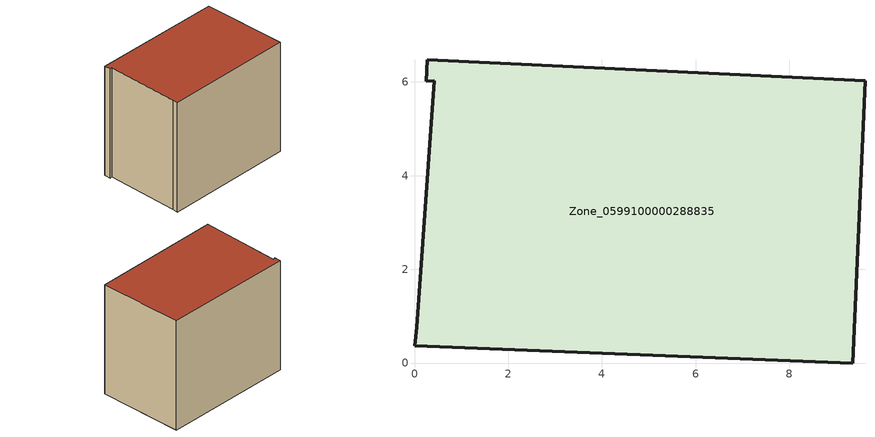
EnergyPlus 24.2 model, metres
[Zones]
Zone_0599100000288835
 floor ground (C_G): 0,0.37 0.04,0.76 0.42,6.03 0.25,6.02 0.27,6.47 9.61,6.03 9.35,0 z1.24
 wall outside (C_F): 9.61,6.03 0.27,6.47 0.25,6.02 0.42,6.03 0.04,0.76 0,0.37 9.35,0 9.61,6.03 z1.24:9.27
 roof outside (C_R): 0.27,6.47 0.25,6.02 0.42,6.03 0.04,0.76 0,0.37 9.35,0 9.61,6.03 z9.27
[BUILDING]
Pand.0599100000288835: North Axis=0; Terrain=City; Loads Convergence Tolerance Value=0.04; Temperature Convergence Tolerance Value=0.4; Solar Distribution=FullExterior; Maximum Number of Warmup Days=25; Minimum Number of Warmup Days=1
[Site:Location]
Rotterdam.The.Hague.AP_ZH_NLD Design_Conditions: Latitude=51.96; Longitude=4.45; Time Zone=1; Elevation=-4.5
[SITE:GROUNDTEMPERATURE:BUILDINGSURFACE]
18, 18, 18, 18, 18, 18, 18, 18, 18, 18, 18, 18
[MATERIAL] Thermal Absorptance=0.9; Solar Absorptance=0.7; Visible Absorptance=0.7
Name | Roughness | Thickness | Conductivity | Density | Specific Heat
G.TI.1965-1974 | MediumSmooth | 0.15 | 0.882353 | 540 | 1210
F.TI.1965-1974 | Rough | 0.3 | 0.697674 | 1920 | 840
R.TI.1965-1974 | MediumRough | 0.2 | 0.232558 | 1500 | 1000
[CONSTRUCTION]
C_G: G.TI.1965-1974
C_F: F.TI.1965-1974
C_R: R.TI.1965-1974
[ZONE]
Zone_0599100000288835: Type=1; Multiplier=1; Ceiling Height=Autocalculate; Volume=Autocalculate; Floor Area=autocalculate; Part of Total Floor Area=Yes
[ZONEINFILTRATION:DESIGNFLOWRATE]
Infil_Zone_0599100000288835: Zone or ZoneList or Space or SpaceList=Zone_0599100000288835; Schedule=AlwaysOn; Design Flow Rate Calculation Method=Flow/Area; Flow Rate per Floor Area=0.003; Constant Term Coefficient=1; Temperature Term Coefficient=0; Velocity Term Coefficient=0; Velocity Squared Term Coefficient=0
[HVACTEMPLATE:ZONE:IDEALLOADSAIRSYSTEM]
Zone_0599100000288835: Maximum Heating Supply Air Temperature=50; Minimum Cooling Supply Air Temperature=13; Maximum Heating Supply Air Humidity Ratio=0.0156; Minimum Cooling Supply Air Humidity Ratio=0.0077; Heating Limit=NoLimit; Cooling Limit=NoLimit; Dehumidification Control Type=ConstantSensibleHeatRatio; Cooling Sensible Heat Ratio=0.7; Dehumidification Setpoint=60; Humidification Control Type=None; Humidification Setpoint=30; Outdoor Air Method=None; Outdoor Air Flow Rate per Person=0.00944; Outdoor Air Flow Rate per Zone Floor Area=0; Outdoor Air Flow Rate per Zone=0; Demand Controlled Ventilation Type=None; Outdoor Air Economizer Type=NoEconomizer; Heat Recovery Type=None; Sensible Heat Recovery Effectiveness=0.7; Latent Heat Recovery Effectiveness=0.65
[ZONECONTROL:THERMOSTAT]
ThermostatControl_Zone_0599100000288835: Zone or ZoneList=Zone_0599100000288835; Control Type Schedule=DualSetpointControlType; Control 1=Thermostat_Zone_0599100000288835; Temperature Difference Between Cutout And Setpoint=0
[THERMOSTATSETPOINT:DUALSETPOINT]
Thermostat_Zone_0599100000288835: Heating Setpoint Temperature Schedule=HeatingSetpoint_Zone_0599100000288835; Cooling Setpoint Temperature Schedule=CoolingSetpoint_Zone_0599100000288835
[SCHEDULE:COMPACT]
HeatingSetpoint_Zone_0599100000288835: Through: 12/31, For: AllDays, Until: 24:00, 21
CoolingSetpoint_Zone_0599100000288835: Through: 12/31, For: AllDays, Until: 24:00, 24
DualSetpointControlType: Through: 12/31, For: AllDays, Until: 24:00, 4
AlwaysOn: Through: 12/31, For: AllDays, Until: 24:00, 1
